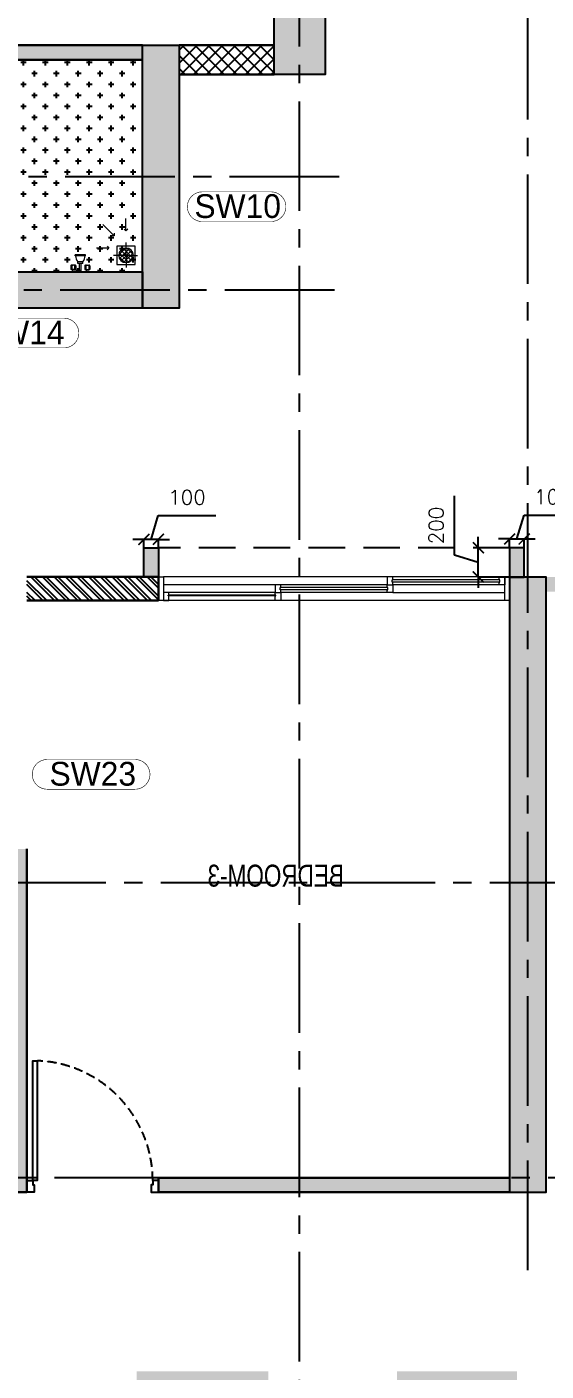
# Model space of a CAD drawing. Header units: millimetres. Extents: x 1181448 to 1317632, y -5734806 to -5633961.
# Drawn here: x 1215112 to 1218662, y -5715374 to -5706174 of the extents above; entities that cross this region are included whole.
import ezdxf

# ---------------------------------------------------------------- set-up
doc = ezdxf.new("R2010")
doc.units = ezdxf.units.MM
doc.header["$LTSCALE"] = 1000
doc.header["$MEASUREMENT"] = 0
for name, pattern in [('2BHK-A - BACK$0$AUDIT_D_120904163729-0', [0]), ('3BHK-A$0$$1$HIDDEN', [0.375, 0.25, -0.125]), ('3BHK-A$1$AUDIT_D_120904163729-0', [0]), ('AUDIT_D_120904163729-0', [0]), ('T8(T9 IS SIMILAR) - TYPICAL FLOOR ELEVATION$1$AUDIT_D_120904163729-0', [0]), ('T8(T9 IS SIMILAR) - TYPICAL FLOOR ELEVATION$1$HIDDEN', [0.375, 0.25, -0.125]), ('T8_REFUGE COLUMNS$0$CENTER2', [1.125, 0.75, -0.125, 0.125, -0.125])]:
    doc.linetypes.add(name, pattern=pattern)
doc.layers.get('0').update_dxf_attribs({"linetype": 'AUDIT_D_120904163729-0'})
for name, color, linetype in [('2BHK-A - BACK$0$A-HATCH -160', 251, '2BHK-A - BACK$0$AUDIT_D_120904163729-0'), ('2BHK-A - BACK$1$A-TOI SUNK 50MM', 8, 'Continuous'), ('3BHK-A$0$$0$A-DOOR-FULL', 2, 'Continuous'), ('3BHK-A$1$A-HATCH -160', 251, '3BHK-A$1$AUDIT_D_120904163729-0'), ('A_dim', 1, 'Continuous'), ('T8(T9 IS SIMILAR) - REFUGE FLOOR$1$A_rail', 253, 'Continuous'), ('T8(T9 IS SIMILAR) - TYPICAL FLOOR ELEVATION$0$A-DIM', 1, 'T8(T9 IS SIMILAR) - TYPICAL FLOOR ELEVATION$1$AUDIT_D_120904163729-0'), ('T8(T9 IS SIMILAR) - TYPICAL FLOOR ELEVATION$1$A-WALL HATCH', 252, 'T8(T9 IS SIMILAR) - TYPICAL FLOOR ELEVATION$1$AUDIT_D_120904163729-0'), ('T8(T9 IS SIMILAR) - TYPICAL FLOOR ELEVATION$1$A-WALL-FEATURES', 6, 'T8(T9 IS SIMILAR) - TYPICAL FLOOR ELEVATION$1$AUDIT_D_120904163729-0'), ('T8_REFUGE COLUMNS$0$A-CENTERLINE', 193, 'T8_REFUGE COLUMNS$0$CENTER2'), ('T8_REFUGE COLUMNS$1$A-RCC COLS', 3, 'Continuous')]:
    doc.layers.add(name, color=color, linetype=linetype)
for name, color, linetype, lineweight in [('2BHK-A - BACK$1$a-TOI-fixtures', 251, 'Continuous', 0), ('2BHK-A - BACK$1$A-WALL- 160', 6, 'Continuous', 30), ('3BHK-A$0$$2$a-Text', 4, 'Continuous', 0), ('3BHK-A$1$$0$Window', 4, 'Continuous', 20), ('3BHK-A$1$$1$A-WALL- 160', 6, 'Continuous', 30), ('T8(T9 IS SIMILAR) - REFUGE FLOOR$0$D&W', 8, 'Continuous', 25), ('T8_REFUGE COLUMNS$0$A-COLUMN NO size reduce', 81, 'Continuous', 25)]:
    doc.layers.add(name, color=color, linetype=linetype, lineweight=lineweight)
doc.layers.add('T8_REFUGE COLUMNS$0$COL-HATCH', color=7, linetype='Continuous', lineweight=25, true_color=0xa3a3a3)
doc.styles.add('2BHK-A - BACK$1$Romans 1', font='romans.shx', dxfattribs={"height": 100})
doc.styles.add('3BHK-A$0$$2$ARIAL ARROW', font='swisscl.ttf')
doc.styles.add('T8(T9 IS SIMILAR) - TYPICAL FLOOR ELEVATION$0$Romans 1', font='romans.shx', dxfattribs={"height": 100})
doc.styles.add('T8_REFUGE COLUMNS$0$STANDARD', font='GOTHIC.TTF')
doc.dimstyles.new('2BHK-A - BACK$1$ALPINE S', dxfattribs={"dimscale": 0, "dimtxt": 100, "dimasz": 75, "dimexe": 0, "dimexo": 0, "dimgap": 75, "dimtad": 1, "dimdec": 0, "dimzin": 0, "dimdsep": 46, "dimtxsty": '2BHK-A - BACK$1$Romans 1', "dimblk": '2BHK-A - BACK$1$_ArchTick', "dimcen": 0.09, "dimclrd": 256, "dimclre": 256, "dimclrt": 7, "dimadec": 0, "dimazin": 0, "dimtfac": 1, "dimtdec": 0, "dimtofl": 0, "dimtmove": 1, "dimatfit": 0, "dimldrblk": '2BHK-A - BACK$1$_Open90', "dimfxl": 1, "dimtolj": 1, "dimtzin": 0, "dimarcsym": 0})
doc.dimstyles.new('T8(T9 IS SIMILAR) - TYPICAL FLOOR ELEVATION$0$ALPINE S', dxfattribs={"dimscale": 0, "dimtxt": 100, "dimasz": 75, "dimexe": 0, "dimexo": 0, "dimgap": 75, "dimtad": 1, "dimdec": 0, "dimzin": 0, "dimdsep": 46, "dimtxsty": 'T8(T9 IS SIMILAR) - TYPICAL FLOOR ELEVATION$0$Romans 1', "dimblk": 'T8(T9 IS SIMILAR) - TYPICAL FLOOR ELEVATION$0$_ArchTick', "dimcen": 0.09, "dimclrd": 256, "dimclre": 256, "dimclrt": 7, "dimadec": 0, "dimazin": 0, "dimtfac": 1, "dimtdec": 0, "dimtofl": 0, "dimtmove": 1, "dimatfit": 0, "dimldrblk": 'T8(T9 IS SIMILAR) - TYPICAL FLOOR ELEVATION$0$_Open90', "dimfxl": 1, "dimtolj": 1, "dimtzin": 0, "dimarcsym": 0})

# ---------------------------------------------------------------- blocks, each defined once
blk = doc.blocks.new('T8_REFUGE COLUMNS')
at = {"layer": 'T8_REFUGE COLUMNS$0$COL-HATCH', "linetype": 'ByBlock'}
h = blk.add_hatch(color=256, dxfattribs=at)
h.dxf.hatch_style = 1
h.paths.add_polyline_path([(1216802.1, -5705649.9), (1217152.1, -5705649.9), (1217152.1, -5706499.9), (1216802.1, -5706499.9)])
h = blk.add_hatch(color=256, dxfattribs=at)
h.dxf.hatch_style = 1
h.paths.add_polyline_path([(1215902.1, -5706299.9), (1216152.1, -5706299.9), (1216152.1, -5708099.9), (1215902.1, -5708099.9)])
h = blk.add_hatch(color=256, dxfattribs=at)
h.dxf.hatch_style = 1
h.paths.add_polyline_path([(1215902.1, -5708099.9), (1213292.1, -5708099.9), (1213292.1, -5707849.9), (1215902.1, -5707849.9)])
h = blk.add_hatch(color=256, dxfattribs=at)
h.dxf.hatch_style = 1
h.paths.add_polyline_path([(1218412.1, -5714149.9), (1218662.1, -5714149.9), (1218662.1, -5709939.9), (1218412.1, -5709939.9)])
at = {"layer": 'T8_REFUGE COLUMNS$0$A-CENTERLINE'}
for p, q in [((1216977.1, -5728808.5), (1216977.1, -5698299.6)), ((1218537.1, -5714683.2), (1218537.1, -5698573.6)), ((1217248.2, -5707199.9), (1182156.9, -5707199.9)), ((1217215, -5707974.9), (1182156.9, -5707974.9)), ((1223527.8, -5712032.4), (1182137.1, -5712032.4)), ((1229551.2, -5714049.9), (1182156.9, -5714049.9))]:
    blk.add_line(p, q, dxfattribs=at)
at = {"layer": 'T8_REFUGE COLUMNS$0$A-COLUMN NO size reduce', "linetype": 'ByBlock', "const_width": 3.9}
for points in [[(1216310.8, -5707506, -1), (1216310.8, -5707302.8), (1216781.3, -5707302.8, -1), (1216781.3, -5707506)], [(1214761.6, -5708370.6, -1), (1214761.6, -5708167.4), (1215365.6, -5708167.4, -1), (1215365.6, -5708370.6)], [(1215250.4, -5711391.2, -1), (1215250.4, -5711188), (1215851.8, -5711188, -1), (1215851.8, -5711391.2)]]:
    blk.add_lwpolyline(points, format="xyb", close=True, dxfattribs=at)
at = {"layer": 'T8_REFUGE COLUMNS$1$A-RCC COLS', "linetype": 'ByBlock'}
for points in [[(1216802.1, -5705649.9), (1217152.1, -5705649.9), (1217152.1, -5706499.9), (1216802.1, -5706499.9)], [(1215902.1, -5706299.9), (1216152.1, -5706299.9), (1216152.1, -5708099.9), (1215902.1, -5708099.9)], [(1215902.1, -5708099.9), (1213292.1, -5708099.9), (1213292.1, -5707849.9), (1215902.1, -5707849.9)], [(1218412.1, -5714149.9), (1218662.1, -5714149.9), (1218662.1, -5709939.9), (1218412.1, -5709939.9)]]:
    blk.add_lwpolyline(points, close=True, dxfattribs=at)
at = {"layer": 'T8_REFUGE COLUMNS$0$A-COLUMN NO size reduce', "linetype": 'ByBlock', "char_height": 162.5, "attachment_point": 1, "style": 'T8_REFUGE COLUMNS$0$STANDARD'}
for s, insert in [('SW10', (1216257.5, -5707319.1)), ('SW14', (1214777.8, -5708183.7)), ('SW23', (1215266.7, -5711204.2))]:
    blk.add_mtext_dynamic_manual_height_columns(s, width=444.685, gutter_width=500, heights=[0], dxfattribs=dict(at, insert=insert))
blk = doc.blocks.new('2BHK-A - BACK$0$Type-A-First Floor Plan-bottom-up$0$FLOOR TRAP-flat-6')
at = {"layer": '2BHK-A - BACK$1$a-TOI-fixtures'}
h = blk.add_hatch(dxfattribs=at)
h.set_pattern_fill('ACET-2D-_USER', color=256, scale=20, angle=45, style=0, double=1, pattern_type=0)
h.set_pattern_definition([(45, (-789896.981, 5385770.066), (-14.142135624, 14.142135624), []), (135, (-789896.981, 5385770.066), (-14.142135624, -14.142135624), [])])
edge = h.paths.add_edge_path()
edge.add_arc((150, 150), 50, 0, 360)
for q in [(150, 228.6), (67.6, 150), (237.4, 150), (150, 63.6)]:
    blk.add_line((150, 150), q, dxfattribs=at)
blk.add_lwpolyline([(87.5, 212.5), (212.5, 212.5), (212.5, 87.5), (87.5, 87.5)], close=True, dxfattribs=at)
blk.add_circle((150, 150), 50, dxfattribs=at)
blk = doc.blocks.new('2BHK-A - BACK$0$SH-flat-2')
at = {"color": 0}
for p, q in [((0, -6), (0, 6)), ((0, 6), (56.3, 5.9)), ((0.1, 54), (14.6, 54)), ((0.1, 42), (14.6, 42)), ((39.7, 38.7), (14.5, 38.7)), ((14.6, 30), (14.7, 66)), ((39.8, 57.2), (14.6, 57.2)), ((39.8, 29.9), (14.6, 30)), ((39.9, 65.9), (14.7, 66)), ((43.4, 31.6), (44.7, 33.1)), ((44.6, 43), (44.6, 52.2)), ((45.9, 36.2), (45.9, 59)), ((56.2, -18.1), (56.3, 17.9)), ((56.3, 17.9), (68.3, 17.9)), ((68.2, -18.1), (68.3, 17.9)), ((108.4, -32.8), (108.5, 32.4)), ((108.5, 35.8), (116.3, 35.8)), ((108.5, 32.4), (108.5, 35.8)), ((116.2, -36.2), (116.3, 35.8)), ((-0.1, -42), (14.4, -42)), ((-0.1, -54), (14.4, -54)), ((0, -6), (56.3, -6.1)), ((39.5, -57.3), (14.3, -57.3)), ((14.5, -30), (14.4, -66)), ((39.6, -38.8), (14.4, -38.8)), ((39.6, -66.1), (14.4, -66)), ((39.7, -30.1), (14.5, -30)), ((43.3, -31.7), (44.6, -33.3)), ((44.4, -43.2), (44.4, -52.4)), ((45.7, -36.4), (45.7, -59.2)), ((56.2, -18.1), (68.2, -18.1)), ((108.4, -32.8), (108.4, -36.2)), ((108.4, -36.2), (116.2, -36.2))]:
    blk.add_line(p, q, dxfattribs=at)
for centre, radius, start, end in [((39.8, 43.5), 4.8, 269.87759, 359.87759), ((39.7, 33.9), 4.8, 359.87759, 89.87759), ((39.8, 62), 4.8, 269.87759, 359.87759), ((39.8, 52.2), 4.8, 359.87759, 89.87759), ((39.8, 34.7), 4.8, 269.87759, 359.87759), ((39.9, 61.1), 4.8, 359.87759, 89.87759), ((41.1, 59), 4.8, 359.87759, 46.4449), ((41.1, 36.2), 4.8, 319.22581, 359.87759), ((114.8, -47.9), 80.5, 94.45949, 125.23752), ((39.5, -52.4), 4.8, 269.87759, 359.87759), ((39.5, -62.1), 4.8, 359.87759, 89.87759), ((39.6, -34), 4.8, 269.87759, 359.87759), ((39.6, -43.6), 4.8, 359.87759, 89.87759), ((39.6, -61.3), 4.8, 269.87759, 359.87759), ((39.7, -34.9), 4.8, 359.87759, 89.87759), ((40.9, -59.2), 4.8, 313.31029, 359.87759), ((40.9, -36.4), 4.8, 359.87759, 40.52937), ((115, 47.4), 80.5, 234.51767, 265.2957)]:
    blk.add_arc(centre, radius, start, end, dxfattribs=at)
blk = doc.blocks.new('2BHK-A - BACK$1$_ArchTick')
at = {"color": 0, "linetype": 'ByBlock', "const_width": 0.15}
blk.add_lwpolyline([(-0.5, -0.5), (0.5, 0.5)], dxfattribs=at)
blk = doc.blocks.new('2BHK-A - BACK$1$_Open90')
at = {"color": 0, "linetype": 'ByBlock', "lineweight": -2}
for p, q in [((0, 0), (-1, 0)), ((-0.5, 0.5), (0, 0)), ((0, 0), (-0.5, -0.5))]:
    blk.add_line(p, q, dxfattribs=at)
blk = doc.blocks.new('*U453')
for points in [[(0, 0), (0, 820), (30, 820), (30, 0)], [(-40, 0), (0, 0), (0, -30), (10, -30), (10, -80), (-40, -80)], [(860, 0), (820, 0), (820, -30), (810, -30), (810, -80), (860, -80)]]:
    blk.add_lwpolyline(points, close=True)
at = {"color": 0, "linetype": 'ByBlock', "ltscale": 0.25}
blk.add_arc((-1.2, -0.5), 821.2, 0.03474, 87.62699, dxfattribs=at)
blk = doc.blocks.new('3BHK-A$1$$0$2400')
at = {"layer": '3BHK-A$1$$0$Window', "color": 1, "lineweight": 13}
for p, q in [((1151176.5, -5692111.9), (1148842.5, -5692111.9)), ((1149607.5, -5692111.9), (1148880, -5692111.9)), ((1149607.5, -5692165.3), (1148880, -5692165.3)), ((1150373.7, -5692165.3), (1149645, -5692165.3)), ((1150411.2, -5692165.3), (1151176.5, -5692165.3)), ((1149607.5, -5692218.6), (1148842.5, -5692218.6)), ((1150373.7, -5692271.9), (1148842.5, -5692271.9)), ((1150373.7, -5692218.6), (1149645, -5692218.6)), ((1151139, -5692218.6), (1150411.2, -5692218.6)), ((1151139, -5692271.9), (1150411.2, -5692271.9))]:
    blk.add_line(p, q, dxfattribs=at)
at = {"layer": '3BHK-A$1$$0$Window', "color": 5, "lineweight": 13}
for p, q in [((1149607.5, -5692142.2), (1148880, -5692142.2)), ((1149607.5, -5692146.7), (1148880, -5692146.7)), ((1150373.7, -5692183.8), (1149645, -5692183.8)), ((1150373.7, -5692200), (1149645, -5692200)), ((1151139, -5692237.2), (1150411.2, -5692237.2)), ((1151139, -5692253.3), (1150411.2, -5692253.3))]:
    blk.add_line(p, q, dxfattribs=at)
at = {"layer": '3BHK-A$1$$0$Window', "color": 4, "lineweight": 13}
for points in [[(1148842.5, -5692111.9), (1148809.5, -5692111.9), (1148809.5, -5692271.9), (1148842.5, -5692271.9)], [(1148880, -5692146.7), (1148880, -5692165.3), (1148842.5, -5692165.3), (1148842.5, -5692111.9), (1148880, -5692111.9), (1148880, -5692142.2), (1148875.5, -5692142.2), (1148875.5, -5692146.7)], [(1149607.5, -5692146.7), (1149607.5, -5692165.3), (1149645, -5692165.3), (1149645, -5692111.9), (1149607.5, -5692111.9), (1149607.5, -5692142.2), (1149612, -5692142.2), (1149612, -5692146.7)], [(1149645, -5692200), (1149645, -5692218.6), (1149607.5, -5692218.6), (1149607.5, -5692165.3), (1149645, -5692165.3), (1149645, -5692183.8), (1149640.5, -5692183.8), (1149640.5, -5692200)], [(1150373.7, -5692200), (1150373.7, -5692218.6), (1150411.2, -5692218.6), (1150411.2, -5692165.3), (1150373.7, -5692165.3), (1150373.7, -5692183.8), (1150378.2, -5692183.8), (1150378.2, -5692200)], [(1151209.5, -5692111.9), (1151176.5, -5692111.9), (1151176.5, -5692271.9), (1151209.5, -5692271.9)], [(1150411.2, -5692253.3), (1150411.2, -5692271.9), (1150373.7, -5692271.9), (1150373.7, -5692218.6), (1150411.2, -5692218.6), (1150411.2, -5692237.2), (1150406.7, -5692237.2), (1150406.7, -5692253.3)], [(1151139, -5692253.3), (1151139, -5692271.9), (1151176.5, -5692271.9), (1151176.5, -5692218.6), (1151139, -5692218.6), (1151139, -5692237.2), (1151143.5, -5692237.2), (1151143.5, -5692253.3)]]:
    blk.add_lwpolyline(points, close=True, dxfattribs=at)
blk = doc.blocks.new('3BHK-A')
at = {"layer": '3BHK-A$1$A-HATCH -160', "linetype": 'ByBlock'}
h = blk.add_hatch(dxfattribs=at)
h.set_pattern_fill('ZIGZAG', color=256, scale=250)
h.set_pattern_definition([(9e-15, (1e-08, 0), (31.25, 31.25), [31.25, -31.25]), (90, (31.25, 0), (-31.25, 31.25), [31.25, -31.25])])
h.paths.add_polyline_path([(1185182.8, -5714749.5), (1186532.7, -5714749.5), (1186532.7, -5714149.5), (1186632.7, -5714149.5), (1186632.7, -5714749.5), (1188712.7, -5714749.5), (1188712.7, -5714049.5), (1189032.5, -5714049.5), (1189032.5, -5714149.5), (1188812.7, -5714149.5), (1188812.7, -5715449.5), (1189032.5, -5715449.5), (1189032.5, -5715549.5), (1188712.7, -5715549.5), (1188712.7, -5714849.5), (1186632.7, -5714849.5), (1186632.7, -5715664.5), (1186532.7, -5715664.5), (1186532.7, -5714849.5), (1185182.8, -5714849.5)])
h.paths.add_polyline_path([(1185182.8, -5713249.5), (1185782.7, -5713249.5), (1185782.7, -5713149.5), (1185182.8, -5713149.5)])
h.paths.add_polyline_path([(1186532.7, -5710699.5), (1186632.7, -5710699.5), (1186632.7, -5713249.5), (1186532.7, -5713249.5)])
h.paths.add_polyline_path([(1186532.7, -5717399.5), (1186632.7, -5717399.5), (1186632.7, -5716414.5), (1186532.7, -5716414.5)])
h.paths.add_polyline_path([(1194902.2, -5715375), (1194082.3, -5715375), (1194082.3, -5715475), (1194902.2, -5715475)])
h.paths.add_polyline_path([(1195782.2, -5715375), (1196682.2, -5715375), (1196682.2, -5715475), (1195782.2, -5715475)])
h.paths.add_polyline_path([(1194132.5, -5714149.9), (1196532.4, -5714149.9), (1196532.4, -5714049.9), (1194132.5, -5714049.9)])
h.paths.add_polyline_path([(1197432.4, -5711800.2), (1197532.4, -5711800.2), (1197532.4, -5714149.9), (1197432.4, -5714149.9)])
h.paths.add_polyline_path([(1198282.4, -5714149.9), (1198958.7, -5714149.9), (1198958.7, -5714049.9), (1198282.4, -5714049.9)])
h.paths.add_polyline_path([(1196871.9, -5720208.6), (1196082.2, -5720209.7), (1196082.3, -5720109.7), (1196082.2, -5720109.7), (1196182.2, -5720109.7), (1196871.9, -5720108.6)])
h.paths.add_polyline_path([(1193397.2, -5709939.9), (1193882.3, -5709939.6), (1193882.3, -5710040.1), (1193397.3, -5710040.1)])
h.paths.add_polyline_path([(1186632.7, -5708554.7), (1187192.3, -5708554.8), (1187192.3, -5708654.7), (1186632.7, -5708654.7)])
h.paths.add_polyline_path([(1194182.3, -5715724), (1194082.3, -5715724), (1194082.3, -5715474), (1194182.3, -5715474)])
h = blk.add_hatch(dxfattribs=at)
h.set_pattern_fill('ANSI32', color=256, scale=150)
h.set_pattern_definition([(45, (-0.65, 1285.594), (-39.77475644, 39.77475644), []), (45, (25.864, 1285.594), (-39.77475644, 39.77475644), [])])
h.paths.add_polyline_path([(1196532.4, -5710099.8), (1197432.3, -5710099.8), (1197432.3, -5709939.8), (1196532.4, -5709939.8)])
at = {"layer": '3BHK-A$1$$1$A-WALL- 160', "linetype": 'ByBlock'}
for p, q in [((1197432.3, -5709938.5, 0), (1196532.4, -5709938.5, 0)), ((1196532.4, -5710098.5, 0), (1196532.4, -5709938.5, 0)), ((1197432.3, -5710098.5, 0), (1196532.4, -5710098.5, 0)), ((1197432.4, -5714149.9, 0), (1197432.4, -5711800.2, 0)), ((1194132.4, -5714049.9, 0), (1196532.4, -5714049.9, 0)), ((1196532.4, -5714149.9, 0), (1196532.4, -5714049.9, 0)), ((1194132.5, -5714149.9, -0.5), (1196532.4, -5714149.9, 0)), ((1197432.4, -5714149.9, 0), (1197532.4, -5714149.9, 0))]:
    blk.add_line(p, q, dxfattribs=at)
at = {"layer": '3BHK-A$0$$0$A-DOOR-FULL', "linetype": '3BHK-A$0$$1$HIDDEN', "xscale": -1}
blk.add_blockref('*U453', (1197392.4, -5714069.9, 0), dxfattribs=at)
at = {"layer": '3BHK-A$1$$1$A-WALL- 160', "linetype": 'ByBlock', "rotation": 180}
blk.add_blockref('3BHK-A$1$$0$2400', (2345341.8, -11402210.4, 0), dxfattribs=at)
at = {"layer": '3BHK-A$0$$2$a-Text', "style": '3BHK-A$0$$2$ARIAL ARROW'}
blk.add_text('BEDROOM-3', height=150, dxfattribs=at).set_placement((1195265.6, -5712057.7, 0))
blk = doc.blocks.new('T8(T9 IS SIMILAR) - TYPICAL FLOOR ELEVATION$0$_ArchTick')
at = {"color": 0, "linetype": 'ByBlock', "const_width": 0.15}
blk.add_lwpolyline([(-0.5, -0.5), (0.5, 0.5)], dxfattribs=at)
blk = doc.blocks.new('*D2245')
at = {"layer": 'T8(T9 IS SIMILAR) - TYPICAL FLOOR ELEVATION$0$A-DIM', "lineweight": -2, "transparency": 16777216}
for p, q in [((1218036, -5709790.1), (1218036, -5709382.9)), ((1218198.5, -5709738.8), (1218198.5, -5709663.8)), ((1218198.5, -5709938.8), (1218198.5, -5709738.8)), ((1218198.5, -5709838.8), (1218036, -5709790.1)), ((1218198.5, -5709938.8), (1218198.5, -5710013.8))]:
    blk.add_line(p, q, dxfattribs=at)
at = {"layer": 'T8(T9 IS SIMILAR) - TYPICAL FLOOR ELEVATION$0$A-DIM', "linetype": 'T8(T9 IS SIMILAR) - TYPICAL FLOOR ELEVATION$1$HIDDEN', "lineweight": -2, "transparency": 16777216}
for p, q in [((1218412.5, -5709738.8), (1218198.5, -5709738.8)), ((1218412.5, -5709938.8), (1218198.5, -5709938.8))]:
    blk.add_line(p, q, dxfattribs=at)
at = {"layer": 'T8(T9 IS SIMILAR) - TYPICAL FLOOR ELEVATION$0$A-DIM', "linetype": 'ByBlock', "lineweight": -2, "transparency": 16777216, "xscale": 75, "yscale": 75, "zscale": 75}
for p, rotation in [((1218198.5, -5709738.8), 270), ((1218198.5, -5709938.8), 90)]:
    blk.add_blockref('T8(T9 IS SIMILAR) - TYPICAL FLOOR ELEVATION$0$_ArchTick', p, dxfattribs=dict(at, rotation=rotation))
at = {"layer": 'T8(T9 IS SIMILAR) - TYPICAL FLOOR ELEVATION$0$A-DIM', "color": 7, "linetype": 'ByBlock', "transparency": 16777216, "insert": (1217911, -5709586.5), "char_height": 100, "attachment_point": 5, "rotation": 90, "style": 'T8(T9 IS SIMILAR) - TYPICAL FLOOR ELEVATION$0$Romans 1'}
blk.add_mtext('\\A1;200', dxfattribs=at)
blk = doc.blocks.new('T8(T9 IS SIMILAR) - TYPICAL FLOOR ELEVATION$0$_Open90')
at = {"color": 0, "linetype": 'ByBlock', "lineweight": -2}
for p, q in [((0, 0), (-1, 0)), ((-0.5, 0.5), (0, 0)), ((0, 0), (-0.5, -0.5))]:
    blk.add_line(p, q, dxfattribs=at)
blk = doc.blocks.new('*D2250')
at = {"layer": 'T8(T9 IS SIMILAR) - TYPICAL FLOOR ELEVATION$0$A-DIM', "lineweight": -2, "transparency": 16777216}
for p, q in [((1218462.5, -5709678.4), (1218511.3, -5709515.9)), ((1218511.3, -5709515.9), (1218904.1, -5709515.9)), ((1218412.5, -5709678.4), (1218337.5, -5709678.4)), ((1218412.5, -5709678.4), (1218512.5, -5709678.4)), ((1218512.5, -5709678.4), (1218587.5, -5709678.4))]:
    blk.add_line(p, q, dxfattribs=at)
at = {"layer": 'T8(T9 IS SIMILAR) - TYPICAL FLOOR ELEVATION$0$A-DIM', "linetype": 'T8(T9 IS SIMILAR) - TYPICAL FLOOR ELEVATION$1$HIDDEN', "lineweight": -2, "transparency": 16777216}
for p, q in [((1218412.5, -5709738.8), (1218412.5, -5709678.4)), ((1218512.5, -5709738.8), (1218512.5, -5709678.4))]:
    blk.add_line(p, q, dxfattribs=at)
at = {"layer": 'T8(T9 IS SIMILAR) - TYPICAL FLOOR ELEVATION$0$A-DIM', "linetype": 'ByBlock', "lineweight": -2, "transparency": 16777216, "xscale": 75, "yscale": 75, "zscale": 75}
blk.add_blockref('T8(T9 IS SIMILAR) - TYPICAL FLOOR ELEVATION$0$_ArchTick', (1218412.5, -5709678.4), dxfattribs=at)
at = {"layer": 'T8(T9 IS SIMILAR) - TYPICAL FLOOR ELEVATION$0$A-DIM', "linetype": 'ByBlock', "lineweight": -2, "transparency": 16777216, "xscale": 75, "yscale": 75, "zscale": 75, "rotation": 180}
blk.add_blockref('T8(T9 IS SIMILAR) - TYPICAL FLOOR ELEVATION$0$_ArchTick', (1218512.5, -5709678.4), dxfattribs=at)
at = {"layer": 'T8(T9 IS SIMILAR) - TYPICAL FLOOR ELEVATION$0$A-DIM', "color": 7, "linetype": 'ByBlock', "transparency": 16777216, "insert": (1218707.7, -5709390.9), "char_height": 100, "attachment_point": 5, "style": 'T8(T9 IS SIMILAR) - TYPICAL FLOOR ELEVATION$0$Romans 1', "bg_fill": 3, "box_fill_scale": 1.25, "bg_fill_color": 256, "bg_fill_true_color": 13158600, "bg_fill_transparency": 0}
blk.add_mtext('\\A1;100', dxfattribs=at)
blk = doc.blocks.new('*D2251')
at = {"layer": 'T8(T9 IS SIMILAR) - TYPICAL FLOOR ELEVATION$0$A-DIM', "lineweight": -2, "transparency": 16777216}
for p, q in [((1215961.7, -5709681.1), (1216010.5, -5709518.6)), ((1216010.5, -5709518.6), (1216403.3, -5709518.6)), ((1215911.7, -5709681.1), (1215836.7, -5709681.1)), ((1216011.7, -5709681.1), (1215911.7, -5709681.1)), ((1216011.7, -5709681.1), (1216086.7, -5709681.1))]:
    blk.add_line(p, q, dxfattribs=at)
at = {"layer": 'T8(T9 IS SIMILAR) - TYPICAL FLOOR ELEVATION$0$A-DIM', "linetype": 'T8(T9 IS SIMILAR) - TYPICAL FLOOR ELEVATION$1$HIDDEN', "lineweight": -2, "transparency": 16777216}
for p, q in [((1215911.7, -5709738.8), (1215911.7, -5709681.1)), ((1216011.7, -5709738.8), (1216011.7, -5709681.1))]:
    blk.add_line(p, q, dxfattribs=at)
at = {"layer": 'T8(T9 IS SIMILAR) - TYPICAL FLOOR ELEVATION$0$A-DIM', "linetype": 'ByBlock', "lineweight": -2, "transparency": 16777216, "xscale": 75, "yscale": 75, "zscale": 75}
blk.add_blockref('T8(T9 IS SIMILAR) - TYPICAL FLOOR ELEVATION$0$_ArchTick', (1215911.7, -5709681.1), dxfattribs=at)
at = {"layer": 'T8(T9 IS SIMILAR) - TYPICAL FLOOR ELEVATION$0$A-DIM', "linetype": 'ByBlock', "lineweight": -2, "transparency": 16777216, "xscale": 75, "yscale": 75, "zscale": 75, "rotation": 180}
blk.add_blockref('T8(T9 IS SIMILAR) - TYPICAL FLOOR ELEVATION$0$_ArchTick', (1216011.7, -5709681.1), dxfattribs=at)
at = {"layer": 'T8(T9 IS SIMILAR) - TYPICAL FLOOR ELEVATION$0$A-DIM', "color": 7, "linetype": 'ByBlock', "transparency": 16777216, "insert": (1216206.9, -5709393.6), "char_height": 100, "attachment_point": 5, "style": 'T8(T9 IS SIMILAR) - TYPICAL FLOOR ELEVATION$0$Romans 1', "bg_fill": 3, "box_fill_scale": 1.25, "bg_fill_color": 256, "bg_fill_true_color": 13158600, "bg_fill_transparency": 0}
blk.add_mtext('\\A1;100', dxfattribs=at)
blk = doc.blocks.new('2BHK-A - BACK$1$A$C1DA736AB')
at = {"color": 0, "linetype": 'ByBlock'}
for points in [[(117, 0.4, 0), (202.3, 0.4, 0)], [(81.7, -82.8, 0), (158.2, -159.9, 0)], [(0.4, -117, 0), (0.4, -202.3, 0)]]:
    blk.add_leader(points, dimstyle='2BHK-A - BACK$1$ALPINE S', override={"dimscale": 1, "dimasz": 25, "dimtad": 0, "dimfxl": 5, "dimtfill": 1, "dimarcsym": 1}, dxfattribs=at)
blk = doc.blocks.new('2BHK-A - BACK')
at = {"layer": '2BHK-A - BACK$0$A-HATCH -160', "linetype": 'ByBlock'}
h = blk.add_hatch(dxfattribs=at)
h.set_pattern_fill('ZIGZAG', color=256, scale=250)
h.set_pattern_definition([(9e-15, (-0.22, 0.45), (31.25, 31.25), [31.25, -31.25]), (90, (31.03, 0.45), (-31.25, 31.25), [31.25, -31.25])])
h.paths.add_polyline_path([(1196642.1, -5706299.9), (1198342.2, -5706299.9), (1198342.2, -5706399.9), (1196642.1, -5706399.9)])
h.paths.add_polyline_path([(1199382.6, -5705299.9), (1199382.6, -5705199.9), (1201592.2, -5705199.9), (1201592.2, -5705299.9), (1200442.1, -5705299.9), (1200442.1, -5705399.9), (1200342.1, -5705399.9), (1200342.1, -5705299.9)])
h.paths.add_polyline_path([(1200442.1, -5706399.9), (1201341.8, -5706399.9), (1201341.8, -5706299.9), (1200442.1, -5706299.9)])
h.paths.add_polyline_path([(1202091.8, -5706299.9), (1202691.8, -5706299.9), (1202691.8, -5706399.9), (1202091.8, -5706399.9)])
h.paths.add_polyline_path([(1204892.1, -5708749.5), (1204992.1, -5708749.5), (1204992.1, -5707999.9), (1204892.1, -5707999.9)])
h.paths.add_polyline_path([(1204892.1, -5709649.5), (1204992.1, -5709649.5), (1204992.1, -5710549.5), (1204892.1, -5710549.5)])
h.paths.add_polyline_path([(1200142, -5708600.5), (1200257, -5708600.5), (1200257.1, -5708700.5), (1200042, -5708700.5), (1200042, -5708099.9), (1200142, -5708099.9)])
h.paths.add_polyline_path([(1202792.1, -5701189.9), (1203427.1, -5701189.9), (1203427.1, -5701089.9), (1202792.1, -5701089.9)])
h = blk.add_hatch(dxfattribs=at)
h.set_pattern_fill('ANSI37', color=256, scale=500)
h.paths.add_polyline_path([(1195742.4, -5706499.9), (1196391.8, -5706499.9), (1196391.8, -5706299.9), (1195742.4, -5706299.9)])
at = {"layer": '2BHK-A - BACK$1$A-TOI SUNK 50MM'}
h = blk.add_hatch(dxfattribs=at)
h.set_pattern_fill('CROSS', color=256, scale=300, style=0)
h.set_pattern_definition([(9e-15, (54492.616, 14881.46), (75, 75), [37.5, -112.5]), (90, (54511.366, 14862.71), (-75, 75), [37.5, -112.5])])
h.paths.add_polyline_path([(1196642.1, -5706399.9), (1199092.2, -5706399.9), (1199092.2, -5707849.9), (1196642.1, -5707849.9)])
h.paths.add_polyline_path([(1202691.8, -5706399.9), (1200442.1, -5706399.9), (1200442.1, -5707850.3), (1202692.3, -5707850.3)])
blk.add_lwpolyline([(1196642.1, -5706399.9), (1199092.2, -5706399.9), (1199092.2, -5707849.9), (1196642.1, -5707849.9)], close=True, dxfattribs=at)
at = {"layer": '2BHK-A - BACK$1$A-WALL- 160', "linetype": 'ByBlock'}
for p, q in [((1195742.1, -5706299.9), (1196391.8, -5706299.9)), ((1196642.1, -5706299.9), (1198342.2, -5706299.9)), ((1196642.1, -5706399.9), (1198342.2, -5706399.9)), ((1195742.1, -5706499.9), (1196391.8, -5706499.9))]:
    blk.add_line(p, q, dxfattribs=at)
at = {"layer": '2BHK-A - BACK$1$a-TOI-fixtures'}
for name, p, xscale, rotation in [('2BHK-A - BACK$1$A$C1DA736AB', (1196754.6, -5707687), -1, 180), ('2BHK-A - BACK$0$SH-flat-2', (1197067.2, -5707849.6, 0), -0.9999999999999941, 269.877592600283)]:
    blk.add_blockref(name, p, dxfattribs=dict(at, xscale=xscale, rotation=rotation))
at = {"layer": '2BHK-A - BACK$1$a-TOI-fixtures', "extrusion": (0, 0, -1), "xscale": -1, "zscale": -1, "rotation": 270}
blk.add_blockref('2BHK-A - BACK$0$Type-A-First Floor Plan-bottom-up$0$FLOOR TRAP-flat-6', (-1196904.6, -5707887.4), dxfattribs=at)
blk = doc.blocks.new('T8(T9 IS SIMILAR) - TYPICAL FLOOR ELEVATION')
at = {"layer": 'T8(T9 IS SIMILAR) - TYPICAL FLOOR ELEVATION$1$A-WALL HATCH', "linetype": 'ByBlock'}
h = blk.add_hatch(dxfattribs=at)
h.set_pattern_fill('ZIGZAG', color=256, scale=250)
h.set_pattern_definition([(0, (0, 0), (31.25, 31.25), [31.25, -31.25]), (90, (31.25, 0), (-31.25, 31.25), [31.25, -31.25])])
h.paths.add_polyline_path([(1186332.7, -5719983.5), (1186332.7, -5719683.5), (1186432.7, -5719683.5), (1186432.7, -5719883.5), (1186982.7, -5719883.5), (1186982.7, -5719523.5), (1187082.7, -5719523.5), (1187082.7, -5719983.5)])
h.paths.add_polyline_path([(1190232.7, -5719983.5), (1190232.7, -5719683.5), (1190132.7, -5719683.5), (1190132.7, -5719883.5), (1189582.7, -5719883.5), (1189582.7, -5719523.5), (1189482.7, -5719523.5), (1189482.7, -5719983.5)])
h.paths.add_polyline_path([(1190857.7, -5717933.5), (1190857.7, -5717733.5), (1190757.7, -5717733.5), (1190757.7, -5717933.5)])
h.paths.add_polyline_path([(1193357.7, -5717733.5), (1193357.7, -5717933.5), (1193257.7, -5717933.5), (1193257.7, -5717733.5)])
h.paths.add_polyline_path([(1196632.8, -5709938.8), (1196632.8, -5709738.8), (1196532.8, -5709738.8), (1196532.8, -5709938.8)])
h.paths.add_polyline_path([(1194132, -5709738.8), (1194132, -5709938.8), (1194032, -5709938.8), (1194032, -5709738.8)])
h.paths.add_polyline_path([(1195742.7, -5701889.7), (1196212.8, -5701889.7), (1196212.8, -5702349.7), (1196112.8, -5702349.7), (1196112.8, -5701989.7), (1195742.7, -5701989.7)])
h.paths.add_polyline_path([(1198312.8, -5702349.7), (1198312.8, -5701889.7), (1199132.6, -5701889.7), (1199132.6, -5701989.7), (1198412.8, -5701989.7), (1198412.8, -5702349.7)])
h.paths.add_polyline_path([(1199662.5, -5701090.3), (1199662.5, -5700890.3), (1199762.5, -5700890.3), (1199762.5, -5701090.3)])
h.paths.add_polyline_path([(1201862.6, -5700890.3), (1201862.6, -5701090.3), (1201962.6, -5701090.3), (1201962.6, -5700890.3)])
h.paths.add_polyline_path([(1210681.9, -5700890.3), (1210681.9, -5701090.3), (1210581.9, -5701090.3), (1210581.9, -5700890.3)])
h.paths.add_polyline_path([(1212882, -5701090.3), (1212882, -5700890.3), (1212782, -5700890.3), (1212782, -5701090.3)])
h.paths.add_polyline_path([(1214231.8, -5702349.7), (1214231.8, -5701889.7), (1213412.3, -5701889.7), (1213412.3, -5701989.7), (1214131.8, -5701989.7), (1214131.8, -5702349.7)])
h.paths.add_polyline_path([(1216801.9, -5701889.7), (1216331.8, -5701889.7), (1216331.8, -5702349.7), (1216431.8, -5702349.7), (1216431.8, -5701989.7), (1216801.9, -5701989.7)])
h.paths.add_polyline_path([(1215911.7, -5709938.8), (1215911.7, -5709738.8), (1216011.7, -5709738.8), (1216011.7, -5709938.8)])
h.paths.add_polyline_path([(1218412.5, -5709738.8), (1218412.5, -5709938.8), (1218512.5, -5709938.8), (1218512.5, -5709738.8)])
h.paths.add_polyline_path([(1221686.9, -5717933.5), (1221686.9, -5717733.5), (1221786.9, -5717733.5), (1221786.9, -5717933.5)])
h.paths.add_polyline_path([(1219186.9, -5717733.5), (1219186.9, -5717933.5), (1219286.9, -5717933.5), (1219286.9, -5717733.5)])
h.paths.add_polyline_path([(1222311.8, -5719983.5), (1222311.8, -5719683.5), (1222411.8, -5719683.5), (1222411.8, -5719883.5), (1222961.8, -5719883.5), (1222961.8, -5719523.5), (1223061.8, -5719523.5), (1223061.8, -5719983.5)])
h.paths.add_polyline_path([(1226211.8, -5719983.5), (1226211.8, -5719683.5), (1226111.8, -5719683.5), (1226111.8, -5719883.5), (1225561.8, -5719883.5), (1225561.8, -5719523.5), (1225461.8, -5719523.5), (1225461.8, -5719983.5)])
h.paths.add_polyline_path([(1217001.9, -5727584.6), (1216901.9, -5727584.6), (1216901.9, -5727784.6), (1216356.8, -5727784.6), (1216356.8, -5727424.6), (1216256.8, -5727424.6), (1216256.8, -5727884.6), (1217001.9, -5727884.6)])
h.paths.add_polyline_path([(1214156.8, -5727424.6), (1214056.8, -5727424.6), (1214056.8, -5727784.6), (1213412.3, -5727784.6), (1213412.3, -5727884.6), (1214156.8, -5727884.6)])
h.paths.add_polyline_path([(1210681.9, -5728884), (1210681.9, -5728684), (1210581.9, -5728684), (1210581.9, -5728884)])
h.paths.add_polyline_path([(1212882, -5728684), (1212882, -5728884), (1212782, -5728884), (1212782, -5728684)])
h.paths.add_polyline_path([(1201862.6, -5728884), (1201862.6, -5728684), (1201962.6, -5728684), (1201962.6, -5728884)])
h.paths.add_polyline_path([(1199662.5, -5728684), (1199662.5, -5728884), (1199762.5, -5728884), (1199762.5, -5728684)])
h.paths.add_polyline_path([(1198387.7, -5727424.6), (1198487.7, -5727424.6), (1198487.7, -5727784.6), (1199132.3, -5727784.6), (1199132.3, -5727884.6), (1198387.7, -5727884.6)])
h.paths.add_polyline_path([(1195542.6, -5727584.6), (1195642.6, -5727584.6), (1195642.6, -5727784.6), (1196187.7, -5727784.6), (1196187.7, -5727424.6), (1196287.7, -5727424.6), (1196287.7, -5727884.6), (1195542.6, -5727884.6)])
at = {"layer": 'T8(T9 IS SIMILAR) - TYPICAL FLOOR ELEVATION$1$A-WALL-FEATURES', "color": 8, "linetype": 'T8(T9 IS SIMILAR) - TYPICAL FLOOR ELEVATION$1$HIDDEN'}
blk.add_line((1218412.5, -5709738.8, 0.6), (1216011.7, -5709738.8, 0), dxfattribs=at)
at = {"layer": 'T8(T9 IS SIMILAR) - TYPICAL FLOOR ELEVATION$1$A-WALL-FEATURES', "linetype": 'ByBlock', "elevation": 0}
for points in [[(1215911.7, -5709938.8), (1215911.7, -5709738.8), (1216011.7, -5709738.8), (1216011.7, -5709938.8)], [(1218412.5, -5709738.8), (1218412.5, -5709938.8), (1218512.5, -5709938.8), (1218512.5, -5709738.8)]]:
    blk.add_lwpolyline(points, close=True, dxfattribs=at)
at = {"layer": 'T8(T9 IS SIMILAR) - TYPICAL FLOOR ELEVATION$0$A-DIM', "linetype": 'ByBlock'}
dim = blk.add_linear_dim(base=(1218198.5, -5709738.8), p1=(1218412.5, -5709938.8, 0), p2=(1218412.5, -5709738.8, 0.6), angle=90, dimstyle='T8(T9 IS SIMILAR) - TYPICAL FLOOR ELEVATION$0$ALPINE S', override={"dimscale": 1, "dimfxl": 5, "dimarcsym": 1}, dxfattribs=at)
dim.commit()
dim.dimension.update_dxf_attribs({"geometry": '*D2245', "text_midpoint": (1217911, -5709715.1)})
for base, p1, p2, picture, middle in [((1215911.7, -5709681.1), (1216011.7, -5709738.8, 0), (1215911.7, -5709738.8, 0), '*D2251', (1216085.5, -5709393.6)), ((1218512.5, -5709678.4), (1218412.5, -5709738.8, 0), (1218512.5, -5709738.8, 0), '*D2250', (1218586.3, -5709390.9))]:
    dim = blk.add_linear_dim(base=base, p1=p1, p2=p2, dimstyle='T8(T9 IS SIMILAR) - TYPICAL FLOOR ELEVATION$0$ALPINE S', override={"dimscale": 1, "dimfxl": 5, "dimtfill": 1, "dimarcsym": 1}, dxfattribs=at)
    dim.commit()
    dim.dimension.update_dxf_attribs({"geometry": picture, "text_midpoint": middle})
blk = doc.blocks.new('T8(T9 IS SIMILAR) - REFUGE FLOOR')
at = {"layer": 'T8(T9 IS SIMILAR) - REFUGE FLOOR$0$D&W', "linetype": 'ByBlock', "xscale": -1}
for name in ['2BHK-A - BACK', '3BHK-A']:
    blk.add_blockref(name, (2412544.6, 0), dxfattribs=at)
at = {"layer": 'T8(T9 IS SIMILAR) - REFUGE FLOOR$1$A_rail', "linetype": 'ByBlock'}
blk.add_blockref('T8_REFUGE COLUMNS', (0, 0), dxfattribs=at)
blk.add_blockref('T8(T9 IS SIMILAR) - TYPICAL FLOOR ELEVATION', (0, 0), dxfattribs=at)

msp = doc.modelspace()

# ---------------------------------------------------------------- block references
at = {"layer": 'A_dim', "linetype": 'ByBlock'}
msp.add_blockref('T8(T9 IS SIMILAR) - REFUGE FLOOR', (0, 0), dxfattribs=at)

doc.saveas('drawing.dxf')
